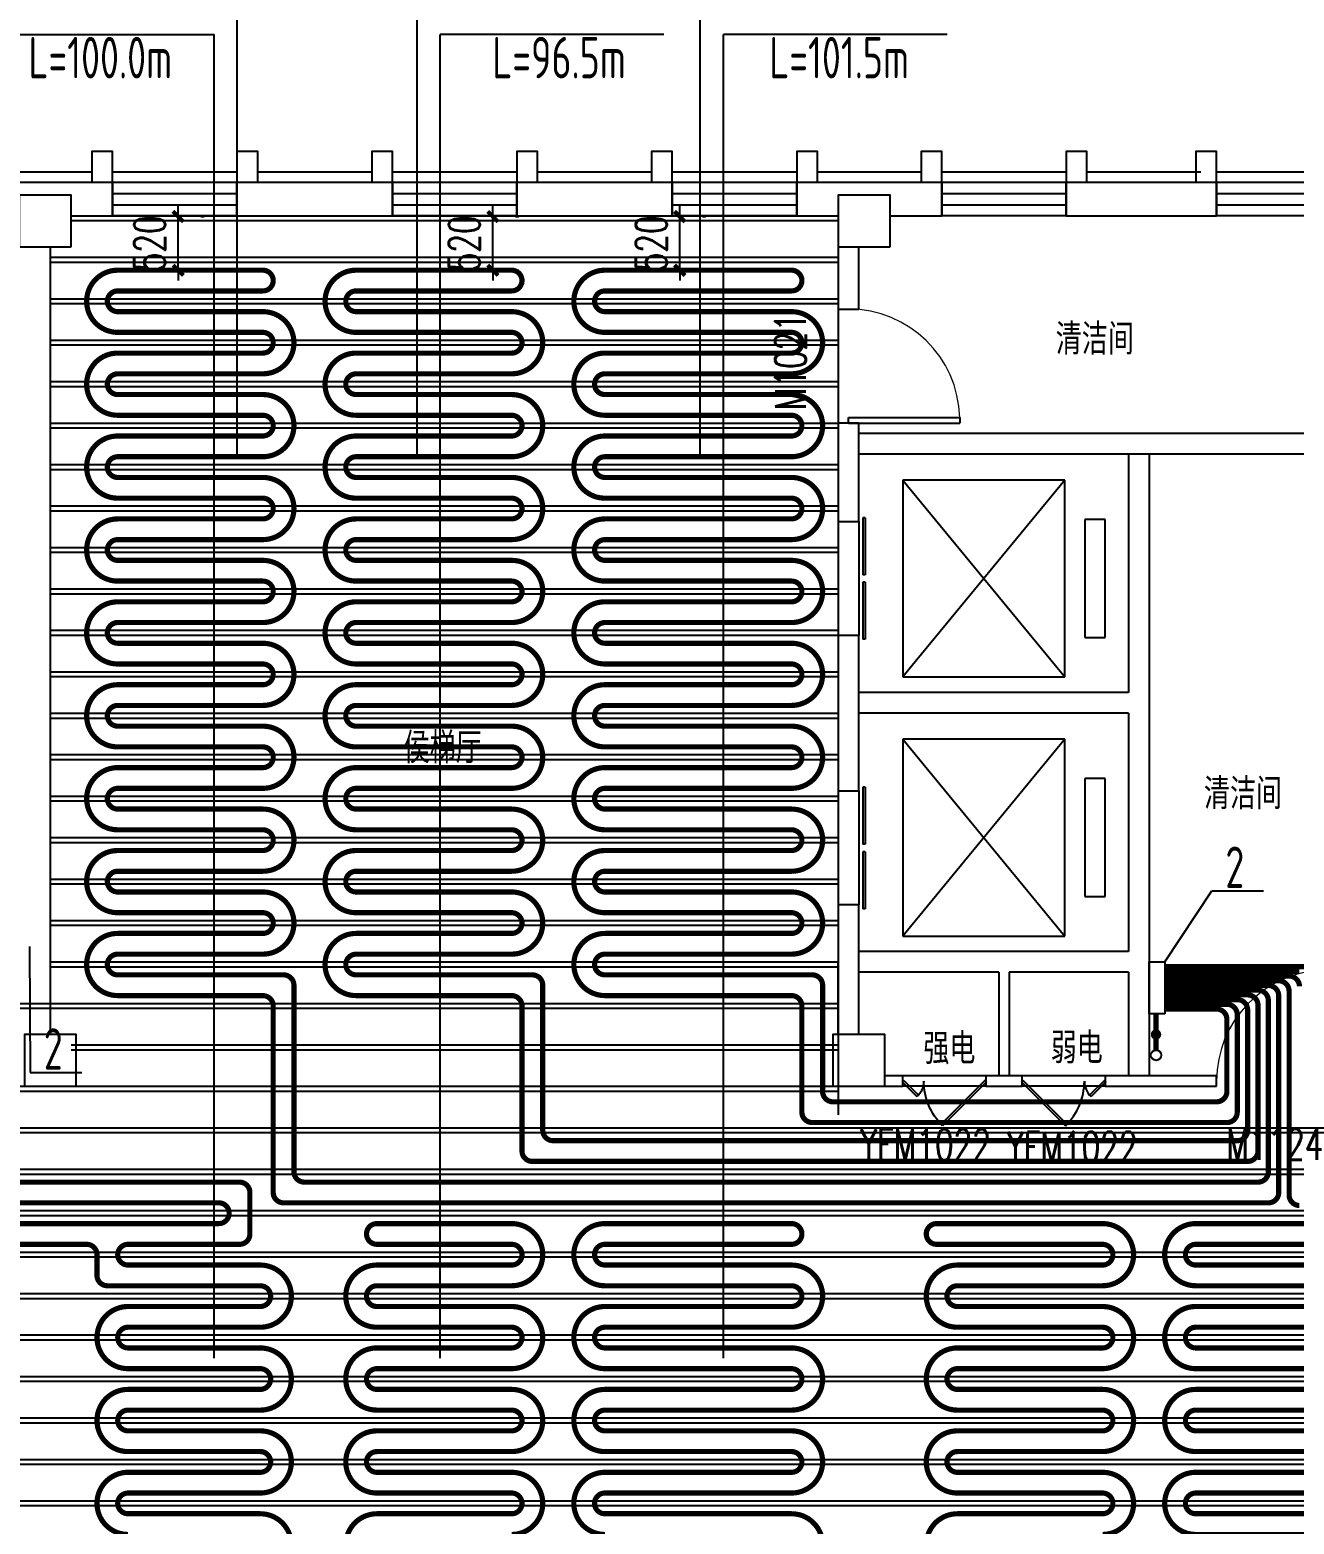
# Model space of a CAD drawing. Extents: x 2430460 to 2514560, y -608375 to -364775.
# Drawn here: x 2475385 to 2487580, y -388023 to -373604 of the extents above; entities that cross this region are included whole.
import ezdxf

# ---------------------------------------------------------------- set-up
doc = ezdxf.new("R2010")
doc.units = 0
doc.header["$LTSCALE"] = 1000
doc.header["$MEASUREMENT"] = 0
doc.linetypes.add('DASH', pattern=[0.35, 0.25, -0.1])
doc.layers.add('A-FLOR-IDEN', color=7, linetype='Continuous', lineweight=20)
for name, color, linetype in [('COLUMN', 9, 'Continuous'), ('EQ-采暖分集水器', 7, 'Continuous'), ('EVTR', 2, 'Continuous'), ('PIPE-地暖供', 4, 'Continuous'), ('PIPE-暖供水', 3, 'Continuous'), ('TH_DIM', 3, 'Continuous'), ('VPIPE-暖供水', 3, 'Continuous'), ('VPIPE-暖回水', 2, 'Continuous'), ('WALL', 9, 'Continuous'), ('WINDOW', 4, 'Continuous'), ('WINDOW_TEXT', 7, 'Continuous'), ('木龙骨', 23, 'Continuous')]:
    doc.layers.add(name, color=color, linetype=linetype)
doc.styles.add('26#标准$0$TSSD_REIN', font='Tssdeng.shx', dxfattribs={"width": 0.7, "bigfont": 'tssdchn.shx'})
doc.styles.add('_TCH_DIM_T3', font='SIMPLEX', dxfattribs={"width": 0.705882, "bigfont": 'GBCBIG'})
doc.styles.add('_TCH_WINDOW', font='SIMPLEX', dxfattribs={"height": 3.5, "bigfont": 'GBCBIG'})
doc.styles.add('ROS', font='simhei.ttf', dxfattribs={"width": 0.7})
doc.dimstyles.new('_TCH_ARCH&&100', dxfattribs={"dimtxt": 297.5, "dimasz": 100, "dimexe": 250, "dimexo": 300, "dimgap": 126.25, "dimtad": 1, "dimdec": 0, "dimzin": 0, "dimdsep": 46, "dimtxsty": '_TCH_DIM_T3', "dimblk": 'ARCHTICK', "dimcen": 0.09, "dimclrt": 7, "dimazin": 2, "dimtfac": 1, "dimtdec": 0, "dimtix": 1, "dimtmove": 2, "dimatfit": 3, "dimfxl": 30, "dimtolj": 1, "dimtzin": 0, "dimarcsym": 0})

# ---------------------------------------------------------------- blocks, each defined once
blk = doc.blocks.new('_FZHK')
blk.add_lwpolyline([(-0.5, -0.5), (0.5, -0.5), (0.5, 0.5), (-0.5, 0.5)], close=True)
blk = doc.blocks.new('$WINLIB2D$00000001')
at = {"color": 0}
for points in [[(-0.5, 0.5), (-0.5, -0.5)], [(-0.5, 0.5), (0.5, 0.5)], [(0.5, -0.5), (0.5, 0.5)], [(0.5, 0.167), (-0.5, 0.167)], [(0.5, -0.167), (-0.5, -0.167)], [(-0.5, -0.5), (0.5, -0.5)]]:
    blk.add_lwpolyline(points, dxfattribs=at)
blk = doc.blocks.new('$DorLib2D$00000001')
for p, q in [((0.45, 0.975), (0.5, 0.975)), ((0.45, 0), (0.45, 0.975)), ((0.5, 0), (0.5, 0.975)), ((0.5, 0), (0.45, 0))]:
    blk.add_line(p, q)
at = {"lineweight": 13}
blk.add_arc((0.475, 0), 0.975, 91.4693, 180, dxfattribs=at)
blk = doc.blocks.new('$DORLIB2D$00000127')
at = {"color": 0}
for points in [[(-0.533, 0.795), (-0.533, 0.69)], [(-0.033, 0.795), (-0.533, 0.795)], [(-0.033, 0.795), (-0.033, 0.69)], [(0.533, 0.795), (0.033, 0.795)], [(0.033, 0.795), (0.033, 0.69)], [(0.533, 0.795), (0.533, 0.69)], [(-0.033, 0.69), (-0.533, 0.69)], [(0.533, 0.69), (0.033, 0.69)], [(0.5, 0.5), (-0.5, 0.5)]]:
    blk.add_lwpolyline(points, dxfattribs=at)
blk = doc.blocks.new('$DorLib2D$00000221')
at = {"color": 0}
for p, q in [((0.491, -0.01), (-0.04, 0.521)), ((0.509, 0.007), (-0.022, 0.538)), ((-0.509, 0.009), (-0.331, 0.187)), ((-0.491, -0.009), (-0.509, 0.009)), ((-0.491, -0.009), (-0.313, 0.169)), ((0.491, -0.01), (0.509, 0.007))]:
    blk.add_line(p, q, dxfattribs=at)
for centre, radius, start, end in [((0.505, -0.002), 0.755, 134.2734, 179.7238), ((-0.501, 0.003), 0.251, 359.7899, 47.313)]:
    blk.add_arc(centre, radius, start, end, dxfattribs=at)
blk = doc.blocks.new('A$C7281566F')
for points in [[(-12099.5, 19089.4), (-12099.5, 19389.4), (-12299.5, 19389.4), (-12299.5, 19089.4)], [(-10699.5, 19089.4), (-10699.5, 19389.4), (-10899.5, 19389.4), (-10899.5, 19089.4)], [(-9399.5, 19089.4), (-9399.5, 19389.4), (-9599.5, 19389.4), (-9599.5, 19089.4)], [(-7999.5, 19089.4), (-7999.5, 19389.4), (-8199.5, 19389.4), (-8199.5, 19089.4)], [(-6699.5, 19089.4), (-6699.5, 19389.4), (-6899.5, 19389.4), (-6899.5, 19089.4)], [(-5299.5, 19089.4), (-5299.5, 19389.4), (-5499.5, 19389.4), (-5499.5, 19089.4)], [(-4099.5, 19089.4), (-4099.5, 19389.4), (-4299.5, 19389.4), (-4299.5, 19089.4)], [(-2699.5, 19089.4), (-2699.5, 19389.4), (-2899.5, 19389.4), (-2899.5, 19089.4)], [(-1449.5, 19089.4), (-1449.5, 19389.4), (-1649.5, 19389.4), (-1649.5, 19089.4)], [(-12299.5, 19189.4), (-13299.5, 19189.4)], [(-10899.5, 19189.4), (-12099.5, 19189.4)], [(-9599.5, 19189.4), (-10699.5, 19189.4)], [(-8199.5, 19189.4), (-9399.5, 19189.4)], [(-6899.5, 19189.4), (-7999.5, 19189.4)], [(-5499.5, 19189.4), (-6699.5, 19189.4)], [(-4299.5, 19189.4), (-5299.5, 19189.4)], [(-2899.5, 19189.4), (-4099.5, 19189.4)], [(-1599.5, 19189.4), (-2699.5, 19189.4)], [(-249.5, 19189.4), (-1449.5, 19189.4)]]:
    blk.add_lwpolyline(points)
at = {"layer": 'EVTR'}
for p, q in [((-2914.5, 16219.4), (-4474.5, 16219.4)), ((-4474.5, 16219.4), (-4474.5, 14319.4)), ((-2914.5, 16219.4), (-4474.5, 14319.4)), ((-4474.5, 16219.4), (-2914.5, 14319.4)), ((-2914.5, 14319.4), (-2914.5, 16219.4)), ((-2524.5, 15839.4), (-2719.5, 15839.4)), ((-2719.5, 15839.4), (-2719.5, 14699.4)), ((-2524.5, 14699.4), (-2524.5, 15839.4)), ((-2719.5, 14699.4), (-2524.5, 14699.4)), ((-4474.5, 14319.4), (-2914.5, 14319.4)), ((-2914.5, 13719.4), (-4474.5, 13719.4)), ((-4474.5, 13719.4), (-4474.5, 11819.4)), ((-2914.5, 13719.4), (-4474.5, 11819.4)), ((-4474.5, 13719.4), (-2914.5, 11819.4)), ((-2914.5, 11819.4), (-2914.5, 13719.4)), ((-2524.5, 13339.4), (-2719.5, 13339.4)), ((-2719.5, 13339.4), (-2719.5, 12199.4)), ((-2524.5, 12199.4), (-2524.5, 13339.4)), ((-2719.5, 12199.4), (-2524.5, 12199.4)), ((-4474.5, 11819.4), (-2914.5, 11819.4))]:
    blk.add_line(p, q, dxfattribs=at)
at = {"layer": 'WALL'}
for p, q in [((-12799.5, 19089.4), (-13499.5, 19089.4)), ((-12099.5, 19089.4), (-12799.5, 19089.4)), ((-12099.5, 18769.4), (-12099.5, 19089.4)), ((-9399.5, 19089.4), (-10899.5, 19089.4)), ((-10899.5, 19089.4), (-10899.5, 18769.4)), ((-9399.5, 18769.4), (-9399.5, 19089.4)), ((-6699.5, 19089.4), (-8199.5, 19089.4)), ((-8199.5, 19089.4), (-8199.5, 18769.4)), ((-6699.5, 18769.4), (-6699.5, 19089.4)), ((-4799.5, 19089.4), (-5499.5, 19089.4)), ((-5499.5, 19089.4), (-5499.5, 18769.4)), ((-4099.5, 19089.4), (-4799.5, 19089.4)), ((-4099.5, 18769.4), (-4099.5, 19089.4)), ((-1449.5, 19089.4), (-2899.5, 19089.4)), ((-2899.5, 19089.4), (-2899.5, 18769.4)), ((-1449.5, 18769.4), (-1449.5, 19089.4)), ((-12499.5, 18769.4), (-12099.5, 18769.4)), ((-10899.5, 18769.4), (-9399.5, 18769.4)), ((-8199.5, 18769.4), (-6699.5, 18769.4)), ((-5499.5, 18769.4), (-5099.5, 18769.4)), ((-4599.5, 18769.4), (-4099.5, 18769.4)), ((-2899.5, 18769.4), (-1449.5, 18769.4)), ((-12699.5, 10869.4), (-12699.5, 18469.4)), ((-5099.5, 18469.4), (-5099.5, 17869.4)), ((-4899.5, 17869.4), (-4899.5, 18469.4)), ((-5099.5, 17869.4), (-4899.5, 17869.4)), ((-4899.5, 16769.4), (-5099.5, 16769.4)), ((-5099.5, 16769.4), (-5099.5, 15819.4)), ((-4899.5, 15819.4), (-4899.5, 16769.4)), ((-2199.5, 16669.4), (-4899.5, 16669.4)), ((-4899.5, 16469.4), (-4899.5, 16669.4)), ((-249.5, 16669.4), (-2199.5, 16669.4)), ((-2199.5, 16469.4), (-4899.5, 16469.4)), ((-2299.5, 16469.4), (-2299.5, 14169.4)), ((-249.5, 16469.4), (-2199.5, 16469.4)), ((-2099.5, 16469.4), (-2099.5, 14069.4)), ((-5099.5, 15819.4), (-4899.5, 15819.4)), ((-4899.5, 14719.4), (-5099.5, 14719.4)), ((-5099.5, 14719.4), (-5099.5, 14069.4)), ((-4899.5, 14069.4), (-4899.5, 14719.4)), ((-2299.5, 14169.4), (-4899.5, 14169.4)), ((-5099.5, 14069.4), (-5099.5, 13219.4)), ((-4899.5, 13219.4), (-4899.5, 14069.4)), ((-2099.5, 14069.4), (-2099.5, 11569.4)), ((-2299.5, 13969.4), (-4899.5, 13969.4)), ((-2299.5, 13969.4), (-2299.5, 11669.4)), ((-5099.5, 13219.4), (-4899.5, 13219.4)), ((-4899.5, 12119.4), (-5099.5, 12119.4)), ((-5099.5, 12119.4), (-5099.5, 11569.4)), ((-4899.5, 11569.4), (-4899.5, 12119.4)), ((-5099.5, 10869.4), (-5099.5, 11569.4)), ((-3499.5, 11669.4), (-4899.5, 11669.4)), ((-4899.5, 10869.4), (-4899.5, 11569.4)), ((-2299.5, 11669.4), (-3499.5, 11669.4)), ((-2099.5, 11569.4), (-2099.5, 10469.4)), ((-3549.5, 11469.4), (-4899.5, 11469.4)), ((-3549.5, 11469.4), (-3549.5, 10469.4)), ((-2299.5, 11469.4), (-3449.5, 11469.4)), ((-3449.5, 11469.4), (-3449.5, 10469.4)), ((-2299.5, 11469.4), (-2299.5, 10469.4)), ((-4474.3, 10469.4), (-4649.5, 10469.4)), ((-4474.3, 10369.4), (-4474.3, 10469.4)), ((-3499.5, 10469.4), (-3674.3, 10469.4)), ((-3674.3, 10469.4), (-3674.3, 10369.4)), ((-3324.6, 10469.4), (-3499.5, 10469.4)), ((-3324.6, 10369.4), (-3324.6, 10469.4)), ((-2199.5, 10469.4), (-2524.6, 10469.4)), ((-2524.6, 10469.4), (-2524.6, 10369.4)), ((-1449.5, 10469.4), (-2199.5, 10469.4)), ((-1449.5, 10369.4), (-1449.5, 10469.4)), ((-4649.5, 10369.4), (-4474.3, 10369.4)), ((-3674.3, 10369.4), (-3499.5, 10369.4)), ((-3499.5, 10369.4), (-3324.6, 10369.4)), ((-2524.6, 10369.4), (-2199.5, 10369.4)), ((-2199.5, 10369.4), (-1449.5, 10369.4))]:
    blk.add_line(p, q, dxfattribs=at)
at = {"layer": 'WINDOW'}
for p, q in [((-3674.3, 10469.4), (-4474.3, 10469.4)), ((-2524.6, 10469.4), (-3324.6, 10469.4)), ((-3674.3, 10369.4), (-4474.3, 10369.4)), ((-2524.6, 10369.4), (-3324.6, 10369.4))]:
    blk.add_line(p, q, dxfattribs=at)
at = {"layer": 'COLUMN', "yscale": 500, "zscale": 500, "rotation": 90}
for p, xscale in [((-12749.5, 18719.4), 500), ((-4849.5, 18719.4), 500), ((-12699.5, 10619.4), 499.9999999129213), ((-4899.5, 10619.4), 499.9999999129213)]:
    blk.add_blockref('_FZHK', p, dxfattribs=dict(at, xscale=xscale))
at = {"layer": 'WINDOW'}
for name, p, xscale, yscale, zscale, rotation in [('$WINLIB2D$00000001', (-11499.5, 18929.4), 1200, 320, 1200, 180), ('$WINLIB2D$00000001', (-8799.5, 18929.4), 1200, 320, 1200, 180), ('$WINLIB2D$00000001', (-6099.5, 18929.4), 1200, 320, 1200, 180), ('$WINLIB2D$00000001', (-3499.5, 18929.4), 1200, 320, 1200, 180), ('$WINLIB2D$00000001', (-849.5, 18929.4), 1200, 320, 1200, 180), ('$DORLIB2D$00000127', (-4999.5, 15269.4), 1100, -200, 1100, 89.99999999999419), ('$DORLIB2D$00000127', (-4999.5, 12669.4), 1100, -200, 1100, 90)]:
    blk.add_blockref(name, p, dxfattribs=dict(at, xscale=xscale, yscale=yscale, zscale=zscale, rotation=rotation))
ref = blk.add_blockref('$DorLib2D$00000001', (-4999.5, 17319.4), dxfattribs=dict(at, xscale=-1100, yscale=-1100, zscale=-1100, rotation=89.99999999999419))
ref.add_attrib('A', 'M1021', (-5410.5, 16894.4), dxfattribs={"layer": 'WINDOW_TEXT', "height": 297.5, "rotation": 90, "style": '_TCH_WINDOW', "width": 0.705882})
ref = blk.add_blockref('$DorLib2D$00000001', (-899.5, 10419.4), dxfattribs=dict(at, xscale=-1100, yscale=-1100, zscale=-1100, rotation=180))
ref.add_attrib('A', 'M1124', (-1354.5, 9660.8), dxfattribs={"layer": 'WINDOW_TEXT', "height": 297.5, "style": '_TCH_WINDOW', "width": 0.705882})
ref = blk.add_blockref('$DorLib2D$00000221', (-4074.3, 10419.4), dxfattribs=dict(at, xscale=-800, yscale=800, zscale=-800, rotation=180))
ref.add_attrib('A', 'YFM1022', (-4886, 9657.3), dxfattribs={"layer": 'WINDOW_TEXT', "height": 297.5, "style": '_TCH_WINDOW', "width": 0.705882})
ref = blk.add_blockref('$DorLib2D$00000221', (-2924.6, 10419.4), dxfattribs=dict(at, xscale=800, yscale=800, zscale=800, rotation=180))
ref.add_attrib('A', 'YFM1022', (-3471.2, 9633.7), dxfattribs={"layer": 'WINDOW_TEXT', "height": 297.5, "style": '_TCH_WINDOW', "width": 0.705882})
at = {"layer": 'A-FLOR-IDEN', "style": 'ROS', "width": 0.7}
for s, p in [('清洁间', (-3000.1, 17458.1)), ('侯梯厅', (-9291.5, 13514.8)), ('清洁间', (-1570.3, 13072)), ('强电', (-4277.4, 10611.9)), ('弱电', (-3048.7, 10617.8))]:
    blk.add_text(s, height=262.87, dxfattribs=at).set_placement(p)
blk = doc.blocks.new('_ArchTick')
at = {"color": 0, "linetype": 'ByBlock', "const_width": 0.4}
blk.add_lwpolyline([(-0.5, -0.5), (0.5, 0.5)], dxfattribs=at)
blk = doc.blocks.new('*D666')
at = {"layer": 'Defpoints', "color": 0, "transparency": 16777216}
for p in [(2481573, -375405), (2481654, -375405), (2481573, -375923)]:
    blk.add_point(p, dxfattribs=at)
at = {"layer": 'TH_DIM', "color": 0, "lineweight": -2, "transparency": 16777216}
for p, q in [((2481654, -375405), (2481654, -375305)), ((2481654, -375923), (2481654, -375405)), ((2481873, -375405), (2481904, -375405)), ((2481654, -375923), (2481654, -376023)), ((2481873, -375923), (2481904, -375923))]:
    blk.add_line(p, q, dxfattribs=at)
at = {"layer": 'TH_DIM', "color": 0, "lineweight": -2, "transparency": 16777216, "xscale": 100, "yscale": 100, "zscale": 100}
for p, rotation in [((2481654, -375405), 270), ((2481654, -375923), 90)]:
    blk.add_blockref('_ArchTick', p, dxfattribs=dict(at, rotation=rotation))
at = {"layer": 'TH_DIM', "color": 7, "transparency": 16777216, "insert": (2481379, -375664), "char_height": 297.5, "attachment_point": 5, "rotation": 90, "style": '_TCH_DIM_T3'}
blk.add_mtext('\\A1;520', dxfattribs=at)
blk = doc.blocks.new('*D667')
at = {"layer": 'Defpoints', "color": 0, "transparency": 16777216}
for p in [(2479770, -375405), (2479851, -375405), (2479770, -375923)]:
    blk.add_point(p, dxfattribs=at)
at = {"layer": 'TH_DIM', "color": 0, "lineweight": -2, "transparency": 16777216}
for p, q in [((2479851, -375405), (2479851, -375305)), ((2479851, -375923), (2479851, -375405)), ((2480070, -375405), (2480101, -375405)), ((2479851, -375923), (2479851, -376023)), ((2480070, -375923), (2480101, -375923))]:
    blk.add_line(p, q, dxfattribs=at)
at = {"layer": 'TH_DIM', "color": 0, "lineweight": -2, "transparency": 16777216, "xscale": 100, "yscale": 100, "zscale": 100}
for p, rotation in [((2479851, -375405), 270), ((2479851, -375923), 90)]:
    blk.add_blockref('_ArchTick', p, dxfattribs=dict(at, rotation=rotation))
at = {"layer": 'TH_DIM', "color": 7, "transparency": 16777216, "insert": (2479576, -375664), "char_height": 297.5, "attachment_point": 5, "rotation": 90, "style": '_TCH_DIM_T3'}
blk.add_mtext('\\A1;520', dxfattribs=at)
blk = doc.blocks.new('*D668')
at = {"layer": 'Defpoints', "color": 0, "transparency": 16777216}
for p in [(2476734, -375405), (2476815, -375405), (2476734, -375923)]:
    blk.add_point(p, dxfattribs=at)
at = {"layer": 'TH_DIM', "color": 0, "lineweight": -2, "transparency": 16777216}
for p, q in [((2476815, -375405), (2476815, -375305)), ((2476815, -375923), (2476815, -375405)), ((2477034, -375405), (2477065, -375405)), ((2476815, -375923), (2476815, -376023)), ((2477034, -375923), (2477065, -375923))]:
    blk.add_line(p, q, dxfattribs=at)
at = {"layer": 'TH_DIM', "color": 0, "lineweight": -2, "transparency": 16777216, "xscale": 100, "yscale": 100, "zscale": 100}
for p, rotation in [((2476815, -375405), 270), ((2476815, -375923), 90)]:
    blk.add_blockref('_ArchTick', p, dxfattribs=dict(at, rotation=rotation))
at = {"layer": 'TH_DIM', "color": 7, "transparency": 16777216, "insert": (2476540, -375664), "char_height": 297.5, "attachment_point": 5, "rotation": 90, "style": '_TCH_DIM_T3'}
blk.add_mtext('\\A1;520', dxfattribs=at)

msp = doc.modelspace()

# ---------------------------------------------------------------- hatches: boundary and pattern name
at = {"layer": 'VPIPE-暖回水', "linetype": 'DASH'}
msp.add_hatch(color=256, dxfattribs=at).paths.add_polyline_path([(2486298.3, -383297.8), (2486297.2, -383287.4), (2486294, -383277.4), (2486288.8, -383268.4), (2486281.8, -383260.6), (2486273.3, -383254.5), (2486263.8, -383250.2), (2486253.5, -383248), (2486243.1, -383248), (2486232.9, -383250.2), (2486223.3, -383254.5), (2486214.8, -383260.6), (2486207.9, -383268.4), (2486202.6, -383277.4), (2486199.4, -383287.4), (2486198.3, -383297.8), (2486199.4, -383308.2), (2486202.6, -383318.1), (2486207.9, -383327.2), (2486214.8, -383334.9), (2486223.3, -383341.1), (2486232.9, -383345.3), (2486243.1, -383347.5), (2486253.5, -383347.5), (2486263.8, -383345.3), (2486273.3, -383341.1), (2486281.8, -383334.9), (2486288.8, -383327.2), (2486294, -383318.1), (2486297.2, -383308.2)])

# ---------------------------------------------------------------- linework, layer by layer
for p, q in [((2477385.2, -377722.8), (2477385.2, -372449.6)), ((2479119.4, -377722.8), (2479119.4, -372449.6)), ((2481851.5, -377722.8), (2481851.5, -372449.6)), ((2475004.5, -373647.6), (2477160.9, -373647.6)), ((2477160.9, -386422.9), (2477160.9, -373647.6)), ((2479343.7, -386422.9), (2479343.7, -373647.6)), ((2481500.1, -373647.6), (2479343.7, -373647.6)), ((2482075.7, -386422.9), (2482075.7, -373647.6)), ((2484232.2, -373647.6), (2482075.7, -373647.6)), ((2486332, -382597.8), (2486785.8, -381910.9)), ((2486785.8, -381910.9), (2487283.9, -381910.9)), ((2486785.8, -381910.9), (2487163.9, -381910.9)), ((2475382, -382447.8), (2475387.3, -383665)), ((2483182, -382597.8), (2483182, -384074.7)), ((2475387.3, -383665), (2475885.4, -383665)), ((2475387.3, -383665), (2475765.4, -383665))]:
    msp.add_line(p, q)
at = {"layer": 'EQ-采暖分集水器'}
for p, q in [((2486182, -383097.8), (2486182, -382597.8)), ((2486182, -382597.8), (2486332, -382597.8)), ((2486182, -383097.8), (2486182, -382597.8)), ((2486182, -382597.8), (2486332, -382597.8)), ((2486332, -382597.8), (2486332, -383097.8)), ((2486332, -382597.8), (2486332, -383097.8)), ((2486332, -383097.8), (2486182, -383097.8)), ((2486332, -383097.8), (2486182, -383097.8))]:
    msp.add_line(p, q, dxfattribs=at)
at = {"layer": 'PIPE-地暖供', "const_width": 50}
for points in [[(2486332, -382825), (2487332, -382825, -0.4142136), (2487432, -382925), (2487432, -384822.8, -0.4142136), (2487332, -384922.8), (2477831.9, -384922.8, -0.4142136), (2477731.9, -384822.8), (2477731.9, -383022.8, 0.4142136), (2477631.9, -382922.8), (2476232, -382922.8, -0.4142136), (2475932, -382622.8, -0.4142136), (2476232, -382322.8), (2477632, -382322.8, 0.4142136), (2477732, -382222.8, 0.4142136), (2477632, -382122.8), (2476232, -382122.8, -0.4142136), (2475932, -381822.8, -0.4142136), (2476232, -381522.8), (2477632, -381522.8, 0.4142136), (2477732, -381422.8, 0.4142136), (2477632, -381322.8), (2476232, -381322.8, -0.4142136), (2475932, -381022.8, -0.4142136), (2476232, -380722.8), (2477632, -380722.8, 0.4142136), (2477732, -380622.8, 0.4142136), (2477632, -380522.8), (2476232, -380522.8, -0.4142136), (2475932, -380222.8, -0.4142136), (2476232, -379922.8), (2477632, -379922.8, 0.4142136), (2477732, -379822.8, 0.4142136), (2477632, -379722.8), (2476232, -379722.8, -0.4142136), (2475932, -379422.8, -0.4142136), (2476232, -379122.8), (2477632, -379122.8, 0.4142136), (2477732, -379022.8, 0.4142136), (2477632, -378922.8), (2476232, -378922.8, -0.4142136), (2475932, -378622.8, -0.4142136), (2476232, -378322.8), (2477632, -378322.8, 0.4142136), (2477732, -378222.8, 0.4142136), (2477632, -378122.8), (2476232, -378122.8, -0.4142136), (2475932, -377822.8, -0.4142136), (2476232, -377522.8), (2477632, -377522.8, 0.4142136), (2477732, -377422.8, 0.4142136), (2477632, -377322.8), (2476232, -377322.8, -0.4142136), (2475932, -377022.8, -0.4142136), (2476232, -376722.8), (2477632, -376722.8, 0.4142136), (2477732, -376622.8, 0.4142136), (2477632, -376522.8), (2476232, -376522.8, -0.4142136), (2475932, -376222.8, -0.4142136), (2476232, -375922.8), (2477632, -375922.8, -0.4142136), (2477732, -376022.8, -0.4142136), (2477632, -376122.8), (2476232, -376122.8, 0.4142136), (2476132, -376222.8, 0.4142136), (2476232, -376322.8), (2477632, -376322.8, -0.4142136), (2477932, -376622.8, -0.4142136), (2477632, -376922.8), (2476232, -376922.8, 0.4142136), (2476132, -377022.8, 0.4142136), (2476232, -377122.8), (2477632, -377122.8, -0.4142136), (2477932, -377422.8, -0.4142136), (2477632, -377722.8), (2476232, -377722.8, 0.4142136), (2476132, -377822.8, 0.4142136), (2476232, -377922.8), (2477632, -377922.8, -0.4142136), (2477932, -378222.8, -0.4142136), (2477632, -378522.8), (2476232, -378522.8, 0.4142136), (2476132, -378622.8, 0.4142136), (2476232, -378722.8), (2477632, -378722.8, -0.4142136), (2477932, -379022.8, -0.4142136), (2477632, -379322.8), (2476232, -379322.8, 0.4142136), (2476132, -379422.8, 0.4142136), (2476232, -379522.8), (2477632, -379522.8, -0.4142136), (2477932, -379822.8, -0.4142136), (2477632, -380122.8), (2476232, -380122.8, 0.4142136), (2476132, -380222.8, 0.4142136), (2476232, -380322.8), (2477632, -380322.8, -0.4142136), (2477932, -380622.8, -0.4142136), (2477632, -380922.8), (2476232, -380922.8, 0.4142136), (2476132, -381022.8, 0.4142136), (2476232, -381122.8), (2477632, -381122.8, -0.4142136), (2477932, -381422.8, -0.4142136), (2477632, -381722.8), (2476232, -381722.8, 0.4142136), (2476132, -381822.8, 0.4142136), (2476232, -381922.8), (2477632, -381922.8, -0.4142136), (2477932, -382222.8, -0.4142136), (2477632, -382522.8), (2476232, -382522.8, 0.4142136), (2476132, -382622.8, 0.4142136), (2476232, -382722.8), (2477831.9, -382722.8, -0.4142136), (2477931.9, -382822.8), (2477931.9, -384622.8, 0.4142136), (2478031.9, -384722.8), (2487232, -384722.8, 0.4142136), (2487332, -384622.8), (2487332, -382970.5, 0.4142136), (2487232, -382870.5), (2486332, -382870.5)], [(2486332, -382916), (2487132, -382916, -0.4142136), (2487232, -383016), (2487232, -384422.8, -0.4142136), (2487132, -384522.8), (2480232, -384522.8, -0.4142136), (2480132, -384422.8), (2480132, -383022.8, 0.4142136), (2480032, -382922.8), (2478532, -382922.8, -0.4142136), (2478232, -382622.8, -0.4142136), (2478532, -382322.8), (2480032, -382322.8, 0.4142136), (2480132, -382222.8, 0.4142136), (2480032, -382122.8), (2478532, -382122.8, -0.4142136), (2478232, -381822.8, -0.4142136), (2478532, -381522.8), (2480032, -381522.8, 0.4142136), (2480132, -381422.8, 0.4142136), (2480032, -381322.8), (2478532, -381322.8, -0.4142136), (2478232, -381022.8, -0.4142136), (2478532, -380722.8), (2480032, -380722.8, 0.4142136), (2480132, -380622.8, 0.4142136), (2480032, -380522.8), (2478532, -380522.8, -0.4142136), (2478232, -380222.8, -0.4142136), (2478532, -379922.8), (2480032, -379922.8, 0.4142136), (2480132, -379822.8, 0.4142136), (2480032, -379722.8), (2478532, -379722.8, -0.4142136), (2478232, -379422.8, -0.4142136), (2478532, -379122.8), (2480032, -379122.8, 0.4142136), (2480132, -379022.8, 0.4142136), (2480032, -378922.8), (2478532, -378922.8, -0.4142136), (2478232, -378622.8, -0.4142136), (2478532, -378322.8), (2480032, -378322.8, 0.4142136), (2480132, -378222.8, 0.4142136), (2480032, -378122.8), (2478532, -378122.8, -0.4142136), (2478232, -377822.8, -0.4142136), (2478532, -377522.8), (2480032, -377522.8, 0.4142136), (2480132, -377422.8, 0.4142136), (2480032, -377322.8), (2478532, -377322.8, -0.4142136), (2478232, -377022.8, -0.4142136), (2478532, -376722.8), (2480032, -376722.8, 0.4142136), (2480132, -376622.8, 0.4142136), (2480032, -376522.8), (2478532, -376522.8, -0.4142136), (2478232, -376222.8, -0.4142136), (2478532, -375922.8), (2480032, -375922.8, -0.4142136), (2480132, -376022.8, -0.4142136), (2480032, -376122.8), (2478532, -376122.8, 0.4142136), (2478432, -376222.8, 0.4142136), (2478532, -376322.8), (2480032, -376322.8, -0.4142136), (2480332, -376622.8, -0.4142136), (2480032, -376922.8), (2478532, -376922.8, 0.4142136), (2478432, -377022.8, 0.4142136), (2478532, -377122.8), (2480032, -377122.8, -0.4142136), (2480332, -377422.8, -0.4142136), (2480032, -377722.8), (2478532, -377722.8, 0.4142136), (2478432, -377822.8, 0.4142136), (2478532, -377922.8), (2480032, -377922.8, -0.4142136), (2480332, -378222.8, -0.4142136), (2480032, -378522.8), (2478532, -378522.8, 0.4142136), (2478432, -378622.8, 0.4142136), (2478532, -378722.8), (2480032, -378722.8, -0.4142136), (2480332, -379022.8, -0.4142136), (2480032, -379322.8), (2478532, -379322.8, 0.4142136), (2478432, -379422.8, 0.4142136), (2478532, -379522.8), (2480032, -379522.8, -0.4142136), (2480332, -379822.8, -0.4142136), (2480032, -380122.8), (2478532, -380122.8, 0.4142136), (2478432, -380222.8, 0.4142136), (2478532, -380322.8), (2480032, -380322.8, -0.4142136), (2480332, -380622.8, -0.4142136), (2480032, -380922.8), (2478532, -380922.8, 0.4142136), (2478432, -381022.8, 0.4142136), (2478532, -381122.8), (2480032, -381122.8, -0.4142136), (2480332, -381422.8, -0.4142136), (2480032, -381722.8), (2478532, -381722.8, 0.4142136), (2478432, -381822.8, 0.4142136), (2478532, -381922.8), (2480032, -381922.8, -0.4142136), (2480332, -382222.8, -0.4142136), (2480032, -382522.8), (2478532, -382522.8, 0.4142136), (2478432, -382622.8, 0.4142136), (2478532, -382722.8), (2480232, -382722.8, -0.4142136), (2480332, -382822.8), (2480332, -384222.8, 0.4142136), (2480432, -384322.8), (2487032, -384322.8, 0.4142136), (2487132, -384222.8), (2487132, -383061.4, 0.4142136), (2487032, -382961.4), (2486332, -382961.4)], [(2486332, -383006.9), (2486932, -383006.9, -0.4142136), (2487032, -383106.9), (2487032, -384047.8, -0.4142136), (2486932, -384147.8), (2482932, -384147.8, -0.4142136), (2482832, -384047.8), (2482832, -383022.8, 0.4142136), (2482732, -382922.8), (2480932, -382922.8, -0.4142136), (2480632, -382622.8, -0.4142136), (2480932, -382322.8), (2482732, -382322.8, 0.4142136), (2482832, -382222.8, 0.4142136), (2482732, -382122.8), (2480932, -382122.8, -0.4142136), (2480632, -381822.8, -0.4142136), (2480932, -381522.8), (2482732, -381522.8, 0.4142136), (2482832, -381422.8, 0.4142136), (2482732, -381322.8), (2480932, -381322.8, -0.4142136), (2480632, -381022.8, -0.4142136), (2480932, -380722.8), (2482732, -380722.8, 0.4142136), (2482832, -380622.8, 0.4142136), (2482732, -380522.8), (2480932, -380522.8, -0.4142136), (2480632, -380222.8, -0.4142136), (2480932, -379922.8), (2482732, -379922.8, 0.4142136), (2482832, -379822.8, 0.4142136), (2482732, -379722.8), (2480932, -379722.8, -0.4142136), (2480632, -379422.8, -0.4142136), (2480932, -379122.8), (2482732, -379122.8, 0.4142136), (2482832, -379022.8, 0.4142136), (2482732, -378922.8), (2480932, -378922.8, -0.4142136), (2480632, -378622.8, -0.4142136), (2480932, -378322.8), (2482732, -378322.8, 0.4142136), (2482832, -378222.8, 0.4142136), (2482732, -378122.8), (2480932, -378122.8, -0.4142136), (2480632, -377822.8, -0.4142136), (2480932, -377522.8), (2482732, -377522.8, 0.4142136), (2482832, -377422.8, 0.4142136), (2482732, -377322.8), (2480932, -377322.8, -0.4142136), (2480632, -377022.8, -0.4142136), (2480932, -376722.8), (2482732, -376722.8, 0.4142136), (2482832, -376622.8, 0.4142136), (2482732, -376522.8), (2480932, -376522.8, -0.4142136), (2480632, -376222.8, -0.4142136), (2480932, -375922.8), (2482732, -375922.8, -0.4142136), (2482832, -376022.8, -0.4142136), (2482732, -376122.8), (2480932, -376122.8, 0.4142136), (2480832, -376222.8, 0.4142136), (2480932, -376322.8), (2482732, -376322.8, -0.4142136), (2483032, -376622.8, -0.4142136), (2482732, -376922.8), (2480932, -376922.8, 0.4142136), (2480832, -377022.8, 0.4142136), (2480932, -377122.8), (2482732, -377122.8, -0.4142136), (2483032, -377422.8, -0.4142136), (2482732, -377722.8), (2480932, -377722.8, 0.4142136), (2480832, -377822.8, 0.4142136), (2480932, -377922.8), (2482732, -377922.8, -0.4142136), (2483032, -378222.8, -0.4142136), (2482732, -378522.8), (2480932, -378522.8, 0.4142136), (2480832, -378622.8, 0.4142136), (2480932, -378722.8), (2482732, -378722.8, -0.4142136), (2483032, -379022.8, -0.4142136), (2482732, -379322.8), (2480932, -379322.8, 0.4142136), (2480832, -379422.8, 0.4142136), (2480932, -379522.8), (2482732, -379522.8, -0.4142136), (2483032, -379822.8, -0.4142136), (2482732, -380122.8), (2480932, -380122.8, 0.4142136), (2480832, -380222.8, 0.4142136), (2480932, -380322.8), (2482732, -380322.8, -0.4142136), (2483032, -380622.8, -0.4142136), (2482732, -380922.8), (2480932, -380922.8, 0.4142136), (2480832, -381022.8, 0.4142136), (2480932, -381122.8), (2482732, -381122.8, -0.4142136), (2483032, -381422.8, -0.4142136), (2482732, -381722.8), (2480932, -381722.8, 0.4142136), (2480832, -381822.8, 0.4142136), (2480932, -381922.8), (2482732, -381922.8, -0.4142136), (2483032, -382222.8, -0.4142136), (2482732, -382522.8), (2480932, -382522.8, 0.4142136), (2480832, -382622.8, 0.4142136), (2480932, -382722.8), (2482932, -382722.8, -0.4142136), (2483032, -382822.8), (2483032, -383847.8, 0.4142136), (2483132, -383947.8), (2486832, -383947.8, 0.4142136), (2486932, -383847.8), (2486932, -383152.3, 0.4142136), (2486832, -383052.3), (2486332, -383052.3)], [(2486332, -382688.7), (2487632, -382688.7, -0.4142136)], [(2487632, -382834.1, 0.4142136), (2487532, -382734.1), (2486332, -382734.1)], [(2486332, -382779.6), (2487432, -382779.6, -0.4142136), (2487532, -382879.6), (2487532, -384847.8, 0.4142136), (2487632, -384947.8)], [(2477907, -388222.8, 0.4142136), (2477607, -387922.8), (2476331.9, -387922.8, -0.4142136), (2476231.9, -387822.8, -0.4142136), (2476331.9, -387722.8), (2477607, -387722.8, 0.4142136), (2477907, -387422.8, 0.4142136), (2477607, -387122.8), (2476331.9, -387122.8, -0.4142136), (2476231.9, -387022.8, -0.4142136), (2476331.9, -386922.8), (2477607, -386922.8, 0.4142136), (2477907, -386622.8, 0.4142136), (2477607, -386322.8), (2476331.9, -386322.8, -0.4142136), (2476231.9, -386222.8, -0.4142136), (2476331.9, -386122.8), (2477607, -386122.8, 0.4142136), (2477907, -385822.8, 0.4142136), (2477607, -385522.8), (2476331.9, -385522.8, -0.4142136), (2476231.9, -385422.8), (2476231.9, -385422.8, -0.4142136), (2476331.9, -385322.8), (2477407, -385322.8, 0.4142136), (2477507, -385222.8), (2477507, -384822.8, 0.4142136), (2477407, -384722.8), (2466743.5, -384722.8, -0.4142136)], [(2466705.1, -384922.8), (2476941.5, -384922.8), (2477207, -384922.8, -0.4142136), (2477307, -385022.8), (2477307, -385022.8, -0.4142136), (2477207, -385122.8), (2476913.3, -385122.8), (2466784.7, -385122.8, 0.4142136)], [(2478432, -388222.8, -0.4142136), (2478732, -387922.8), (2480032, -387922.8, 0.4142136), (2480132, -387822.8, 0.4142136), (2480032, -387722.8), (2478732, -387722.8, -0.4142136), (2478432, -387422.8, -0.4142136), (2478732, -387122.8), (2480032, -387122.8, 0.4142136), (2480132, -387022.8, 0.4142136), (2480032, -386922.8), (2478732, -386922.8, -0.4142136), (2478432, -386622.8, -0.4142136), (2478732, -386322.8), (2480032, -386322.8, 0.4142136), (2480132, -386222.8, 0.4142136), (2480032, -386122.8), (2478732, -386122.8, -0.4142136), (2478432, -385822.8, -0.4142136), (2478732, -385522.8), (2480032, -385522.8, 0.4142136), (2480132, -385422.8, 0.4142136), (2480032, -385322.8), (2478732, -385322.8, -0.4142136), (2478632, -385222.8, -0.4142136), (2478732, -385122.8), (2480032, -385122.8, -0.4142136), (2480332, -385422.8, -0.4142136), (2480032, -385722.8), (2478732, -385722.8, 0.4142136), (2478632, -385822.8, 0.4142136), (2478732, -385922.8), (2480032, -385922.8, -0.4142136), (2480332, -386222.8, -0.4142136), (2480032, -386522.8), (2478732, -386522.8, 0.4142136), (2478632, -386622.8, 0.4142136), (2478732, -386722.8), (2480032, -386722.8, -0.4142136), (2480332, -387022.8, -0.4142136), (2480032, -387322.8), (2478732, -387322.8, 0.4142136), (2478632, -387422.8, 0.4142136), (2478732, -387522.8), (2480032, -387522.8, -0.4142136), (2480332, -387822.8, -0.4142136), (2480032, -388122.8)], [(2480932, -388122.8, -0.4142136), (2480632, -387822.8, -0.4142136), (2480932, -387522.8), (2482732, -387522.8, 0.4142136), (2482832, -387422.8, 0.4142136), (2482732, -387322.8), (2480932, -387322.8, -0.4142136), (2480632, -387022.8, -0.4142136), (2480932, -386722.8), (2482732, -386722.8, 0.4142136), (2482832, -386622.8, 0.4142136), (2482732, -386522.8), (2480932, -386522.8, -0.4142136), (2480632, -386222.8, -0.4142136), (2480932, -385922.8), (2482732, -385922.8, 0.4142136), (2482832, -385822.8, 0.4142136), (2482732, -385722.8), (2480932, -385722.8, -0.4142136), (2480632, -385422.8, -0.4142136), (2480932, -385122.8), (2482732, -385122.8, -0.4142136), (2482832, -385222.8, -0.4142136), (2482732, -385322.8), (2480932, -385322.8, 0.4142136), (2480832, -385422.8, 0.4142136), (2480932, -385522.8), (2482732, -385522.8, -0.4142136), (2483032, -385822.8, -0.4142136), (2482732, -386122.8), (2480932, -386122.8, 0.4142136), (2480832, -386222.8, 0.4142136), (2480932, -386322.8), (2482732, -386322.8, -0.4142136), (2483032, -386622.8, -0.4142136), (2482732, -386922.8), (2480932, -386922.8, 0.4142136), (2480832, -387022.8, 0.4142136), (2480932, -387122.8), (2482732, -387122.8, -0.4142136), (2483032, -387422.8, -0.4142136), (2482732, -387722.8), (2480932, -387722.8, 0.4142136), (2480832, -387822.8, 0.4142136), (2480932, -387922.8), (2482732, -387922.8, -0.4142136), (2483032, -388222.8, -0.4142136)], [(2484032, -388222.8, -0.4142136), (2484332, -387922.8), (2485732, -387922.8, 0.4142136), (2485832, -387822.8, 0.4142136), (2485732, -387722.8), (2484332, -387722.8, -0.4142136), (2484032, -387422.8, -0.4142136), (2484332, -387122.8), (2485732, -387122.8, 0.4142136), (2485832, -387022.8, 0.4142136), (2485732, -386922.8), (2484332, -386922.8, -0.4142136), (2484032, -386622.8, -0.4142136), (2484332, -386322.8), (2485732, -386322.8, 0.4142136), (2485832, -386222.8, 0.4142136), (2485732, -386122.8), (2484332, -386122.8, -0.4142136), (2484032, -385822.8, -0.4142136), (2484332, -385522.8), (2485732, -385522.8, 0.4142136), (2485832, -385422.8, 0.4142136), (2485732, -385322.8), (2484132, -385322.8, -0.4142136), (2484032, -385222.8), (2484032, -385222.8, -0.4142136), (2484132, -385122.8), (2485732, -385122.8, -0.4142136), (2486032, -385422.8, -0.4142136), (2485732, -385722.8), (2484332, -385722.8, 0.4142136), (2484232, -385822.8, 0.4142136), (2484332, -385922.8), (2485732, -385922.8, -0.4142136), (2486032, -386222.8, -0.4142136), (2485732, -386522.8), (2484332, -386522.8, 0.4142136), (2484232, -386622.8, 0.4142136), (2484332, -386722.8), (2485732, -386722.8, -0.4142136), (2486032, -387022.8, -0.4142136), (2485732, -387322.8), (2484332, -387322.8, 0.4142136), (2484232, -387422.8, 0.4142136), (2484332, -387522.8), (2485732, -387522.8, -0.4142136), (2486032, -387822.8, -0.4142136), (2485732, -388122.8)], [(2488132, -385722.8), (2486632, -385722.8, -0.4142136), (2486332, -385422.8, -0.4142136), (2486632, -385122.8), (2490831.4, -385122.8, -0.4142136)], [(2466784.7, -385322.8), (2475931.9, -385322.8, -0.4142136), (2476031.9, -385422.8), (2476031.9, -385622.8, 0.4142136), (2476131.9, -385722.8), (2477607, -385722.8, -0.4142136), (2477707, -385822.8, -0.4142136), (2477607, -385922.8), (2476331.9, -385922.8, 0.4142136), (2476031.9, -386222.8, 0.4142136), (2476331.9, -386522.8), (2477607, -386522.8, -0.4142136), (2477707, -386622.8, -0.4142136), (2477607, -386722.8), (2476331.9, -386722.8, 0.4142136), (2476031.9, -387022.8, 0.4142136), (2476331.9, -387322.8), (2477607, -387322.8, -0.4142136), (2477707, -387422.8, -0.4142136), (2477607, -387522.8), (2476331.9, -387522.8, 0.4142136), (2476031.9, -387822.8, 0.4142136), (2476331.9, -388122.8)], [(2488632, -385322.8), (2486632, -385322.8, 0.4142136), (2486532, -385422.8, 0.4142136), (2486632, -385522.8), (2488132, -385522.8, -0.4142136)], [(2488132, -386522.8), (2486632, -386522.8, -0.4142136), (2486332, -386222.8, -0.4142136), (2486632, -385922.8), (2488132, -385922.8, 0.4142136)], [(2488132, -386122.8), (2486632, -386122.8, 0.4142136), (2486532, -386222.8, 0.4142136), (2486632, -386322.8), (2488132, -386322.8, -0.4142136)], [(2488130.2, -387322.8), (2486632, -387322.8, -0.4142136), (2486332, -387022.8, -0.4142136), (2486632, -386722.8), (2488132, -386722.8, 0.4142136)], [(2488132, -386922.8), (2486632, -386922.8, 0.4142136), (2486532, -387022.8, 0.4142136), (2486632, -387122.8), (2488130.2, -387122.8, -0.4128983)], [(2488132, -388122.8), (2486632, -388122.8, -0.4142136), (2486332, -387822.8, -0.4142136), (2486632, -387522.8), (2488132, -387522.8, -0.4142136)], [(2488132, -387722.8), (2486632, -387722.8, 0.4142136), (2486532, -387822.8, 0.4142136), (2486632, -387922.8), (2488132, -387922.8, -0.4142136)]]:
    msp.add_lwpolyline(points, format="xyb", dxfattribs=at)
msp.add_lwpolyline([(2487732, -382643.2), (2486332, -382643.2)], dxfattribs=at)
at = {"layer": 'PIPE-暖供水', "linetype": 'Continuous', "const_width": 50}
msp.add_lwpolyline([(2486248.3, -383447.8), (2486248.3, -383097.8)], dxfattribs=at)
at = {"layer": 'VPIPE-暖供水', "linetype": 'Continuous'}
msp.add_circle((2486248.3, -383497.8), 50, dxfattribs=at)
at = {"layer": '木龙骨', "color": 253}
msp.add_line((2483182, -375447.8), (2483182, -383797.8), dxfattribs=at)
for points in [[(2475782, -375397.8), (2483182, -375397.8), (2483182, -375447.8), (2475782, -375447.8)], [(2475582, -375797.8), (2483182, -375797.8), (2483182, -375847.8), (2475582, -375847.8)], [(2475582, -376197.8), (2483182, -376197.8), (2483182, -376247.8), (2475582, -376247.8)], [(2475582, -376597.8), (2483182, -376597.8), (2483182, -376647.8), (2475582, -376647.8)], [(2475582, -376997.8), (2483182, -376997.8), (2483182, -377047.8), (2475582, -377047.8)], [(2475582, -377397.8), (2483182, -377397.8), (2483182, -377447.8), (2475582, -377447.8)], [(2475582, -377797.8), (2483182, -377797.8), (2483182, -377847.8), (2475582, -377847.8)], [(2475582, -378197.8), (2483182, -378197.8), (2483182, -378247.8), (2475582, -378247.8)], [(2475582, -378597.8), (2483182, -378597.8), (2483182, -378647.8), (2475582, -378647.8)], [(2475582, -378997.8), (2483182, -378997.8), (2483182, -379047.8), (2475582, -379047.8)], [(2475582, -379397.8), (2483182, -379397.8), (2483182, -379447.8), (2475582, -379447.8)], [(2475582, -379797.8), (2483182, -379797.8), (2483182, -379847.8), (2475582, -379847.8)], [(2475582, -380197.8), (2483182, -380197.8), (2483182, -380247.8), (2475582, -380247.8)], [(2475582, -380597.8), (2483182, -380597.8), (2483182, -380647.8), (2475582, -380647.8)], [(2475582, -380997.8), (2483182, -380997.8), (2483182, -381047.8), (2475582, -381047.8)], [(2475582, -381397.8), (2483182, -381397.8), (2483182, -381447.8), (2475582, -381447.8)], [(2475582, -381797.8), (2483182, -381797.8), (2483182, -381847.8), (2475582, -381847.8)], [(2475582, -382197.8), (2483182, -382197.8), (2483182, -382247.8), (2475582, -382247.8)], [(2475582, -382597.8), (2483182, -382597.8), (2483182, -382647.8), (2475582, -382647.8)], [(2463232, -382997.8), (2475582, -382997.8)], [(2475582, -383047.8), (2463232, -383047.8)], [(2475582, -382997.8), (2483182, -382997.8), (2483182, -383047.8), (2475582, -383047.8)], [(2475782, -383397.8), (2483182, -383397.8), (2483182, -383447.8), (2475782, -383447.8)], [(2459382, -383797.8), (2483182, -383797.8), (2483182, -383847.8), (2459382, -383847.8)], [(2459382, -384197.8), (2499582, -384197.8), (2499582, -384247.8), (2459382, -384247.8)], [(2459382, -384597.8), (2499582, -384597.8), (2499582, -384647.8), (2459382, -384647.8)], [(2459382, -384997.8), (2499582, -384997.8), (2499582, -385047.8), (2459382, -385047.8)], [(2459382, -385397.8), (2499582, -385397.8), (2499582, -385447.8), (2459382, -385447.8)], [(2459382, -385797.8), (2499582, -385797.8), (2499582, -385847.8), (2459382, -385847.8)], [(2459382, -386197.8), (2499582, -386197.8), (2499582, -386247.8), (2459382, -386247.8)], [(2459382, -386597.8), (2499582, -386597.8), (2499582, -386647.8), (2459382, -386647.8)], [(2459382, -386997.8), (2499582, -386997.8), (2499582, -387047.8), (2459382, -387047.8)], [(2459382, -387397.8), (2499582, -387397.8), (2499582, -387447.8), (2459382, -387447.8)], [(2459382, -387797.8), (2499582, -387797.8), (2499582, -387847.8), (2459382, -387847.8)]]:
    msp.add_lwpolyline(points, dxfattribs=at)

# ---------------------------------------------------------------- block references
msp.add_blockref('A$C7281566F', (2488281.5, -394167.1))

# ---------------------------------------------------------------- texts
at = {"char_height": 400, "width": 1509.222, "style": '26#标准$0$TSSD_REIN'}
for s, insert, attachment_point in [('L=100.0m', (2475370.8, -374071.4), 7), ('L=96.5m', (2481133.8, -374071.4), 9), ('L=101.5m', (2483865.9, -374071.4), 9), ('2', (2486917.3, -381884.1), 7), ('2', (2475518.8, -383638.3), 7)]:
    msp.add_mtext(s, dxfattribs=dict(at, insert=insert, attachment_point=attachment_point))

# ---------------------------------------------------------------- dimensions: what is measured, and where the dimension line sits
at = {"layer": 'TH_DIM'}
for p1, p2, picture, middle in [((2476733.6, -375922.8), (2476733.6, -375404.8), '*D668', (2476539.5, -375663.8)), ((2479770.3, -375922.8), (2479770.3, -375404.8), '*D667', (2479576.3, -375663.8)), ((2481572.9, -375922.8), (2481572.9, -375404.8), '*D666', (2481378.9, -375663.8))]:
    dim = msp.add_aligned_dim(p1=p1, p2=p2, distance=-81, text='520', dimstyle='_TCH_ARCH&&100', dxfattribs=at)
    dim.commit()
    dim.dimension.update_dxf_attribs({"geometry": picture, "text_midpoint": middle})

doc.saveas('drawing.dxf')
